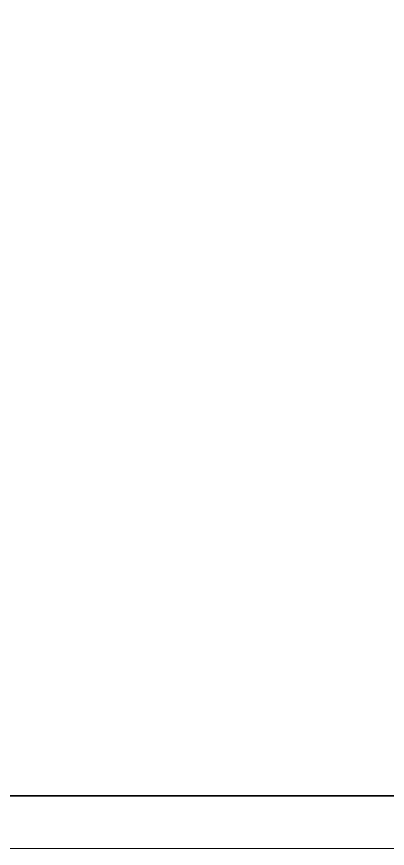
# Model space of a CAD drawing. Header units: millimetres. Extents: x -11 to 1625, y -267 to 180.
# Drawn here: x 1281.3 to 1288.37, y 118 to 133.86 of the extents above; entities that cross this region are included whole.
import ezdxf
from ezdxf.enums import TextEntityAlignment as Align

# ---------------------------------------------------------------- set-up
doc = ezdxf.new("R2010")
doc.units = ezdxf.units.MM
doc.layers.add('GRS KOP', color=1, linetype='Continuous', lineweight=35)
doc.layers.add('kop', color=7, linetype='Continuous', lineweight=20)
doc.styles.add('BARU', font='complex.shx')
doc.styles.get("Standard").update_dxf_attribs({"font": 'ARIALUNI.TTF'})

# ---------------------------------------------------------------- blocks, each defined once
blk = doc.blocks.new('kop')
at = {"layer": 'GRS KOP'}
blk.add_lwpolyline([(1, 54), (83, 54), (83, 1), (1, 1)], close=True, dxfattribs=at)
at = {"layer": 'kop', "color": 7}
blk.add_line((0, 0), (84, 0), dxfattribs=at)
at = {"layer": 'kop', "style": 'BARU', "flags": 4}
for p, height in [((73.8, 5.4), 0.35), ((80.303, 5.382), 0.25), ((73.8, 4.9), 0.35), ((80.303, 4.882), 0.25), ((73.8, 4.4), 0.35), ((80.303, 4.382), 0.25)]:
    blk.add_attdef('-', p, '', height=height, dxfattribs=at)
at = {"layer": 'kop', "flags": 4}
for tag, p in [('AR-00', (78.057, 2.648)), ('00', (81.238, 2.647))]:
    blk.add_attdef(tag, text='', height=0.35, dxfattribs=at).set_placement(p, align=Align.MIDDLE)

msp = doc.modelspace()

# ---------------------------------------------------------------- block references
at = {"layer": 'kop'}
msp.add_blockref('kop', (1247.214162, 118), dxfattribs=at)

doc.saveas('drawing.dxf')
